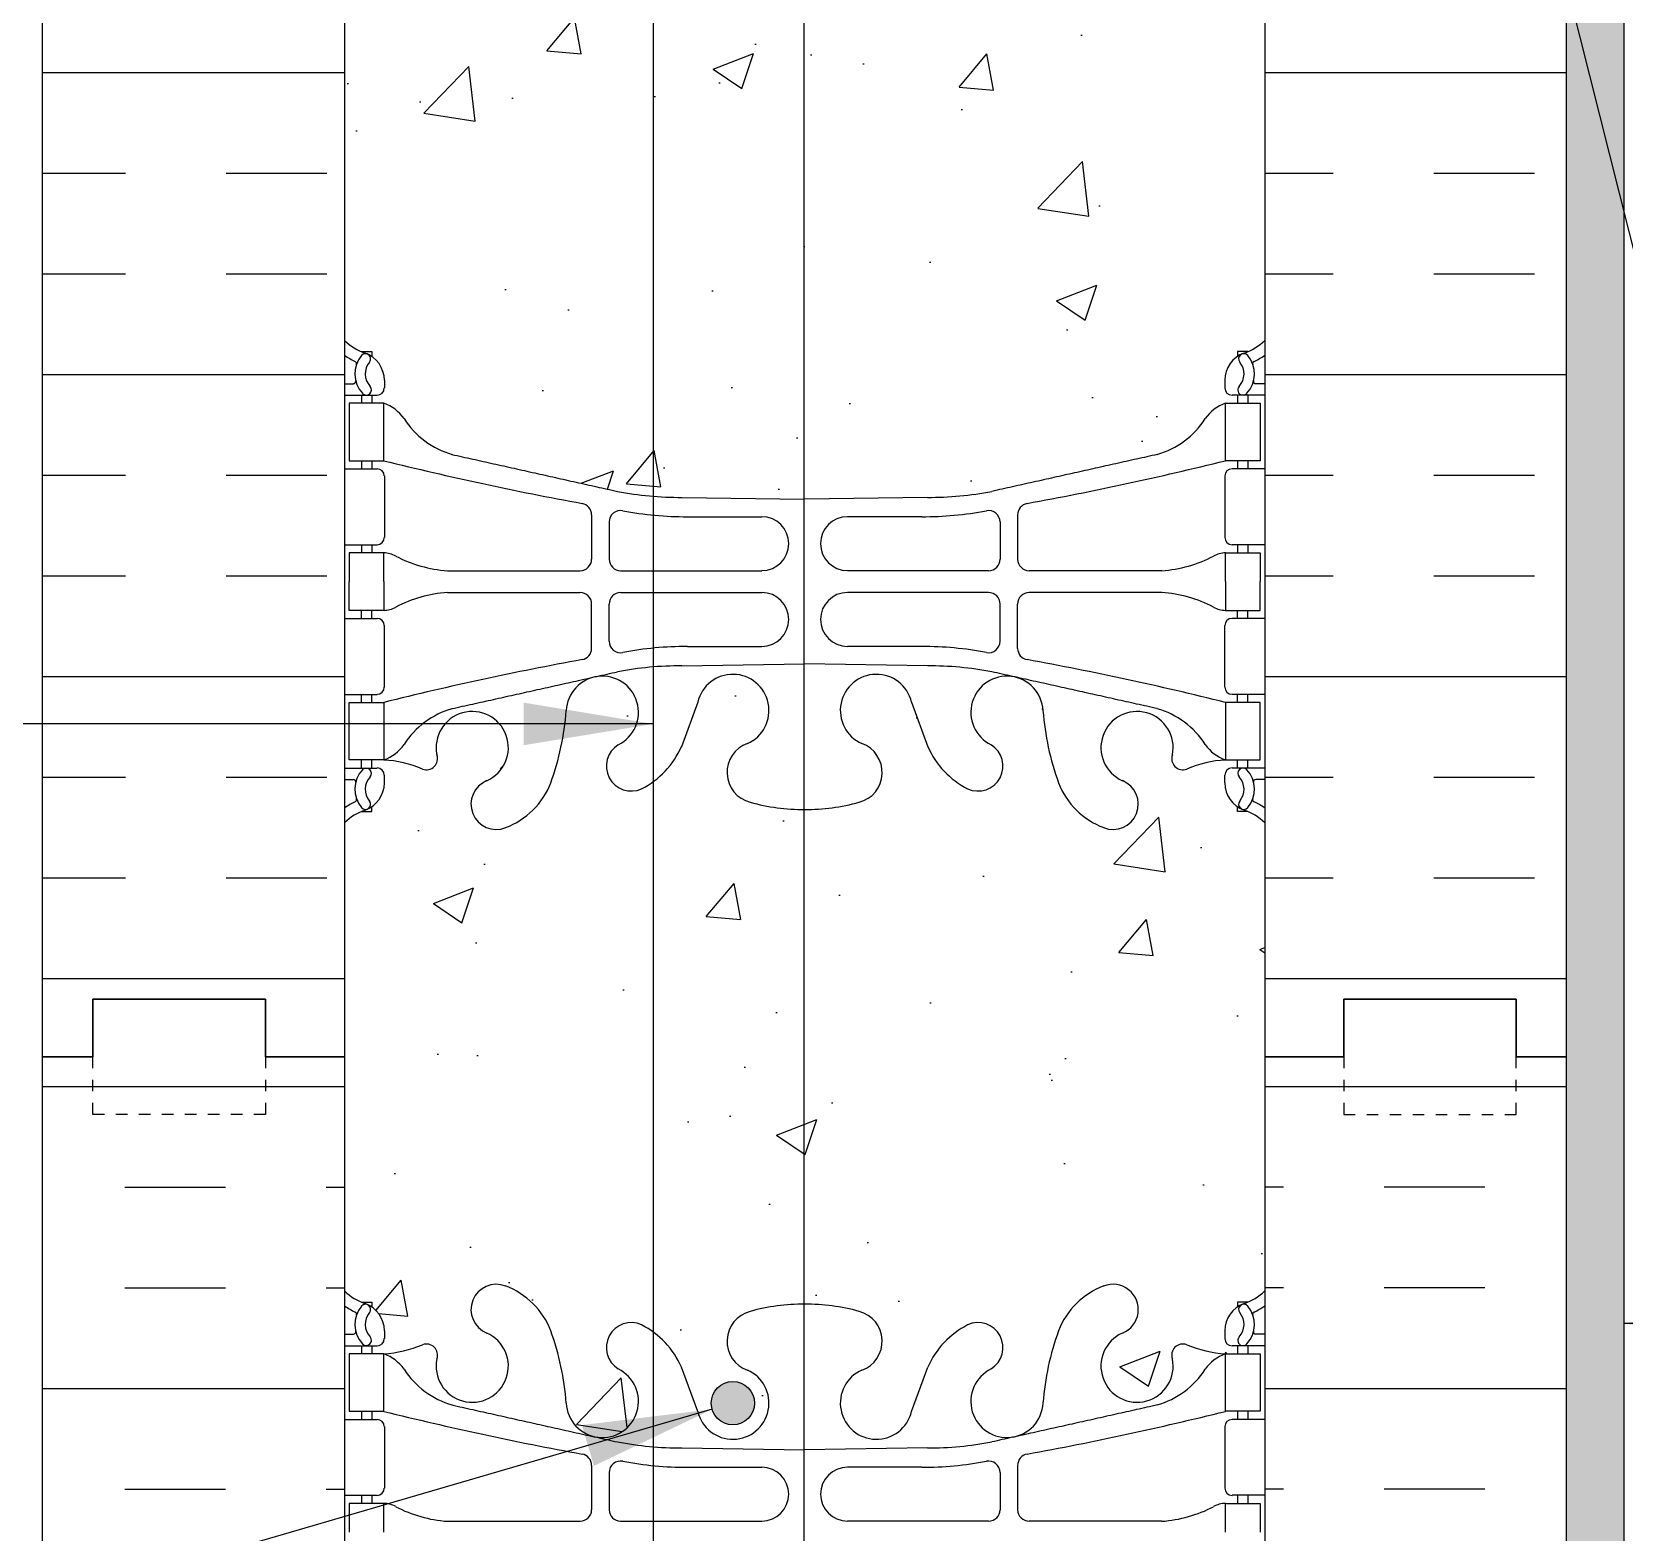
# Model space of a CAD drawing. Header units: inches. Extents: x 257.8 to 308.6, y 223.7 to 295.3.
# Drawn here: x 275.63 to 289.48, y 247.54 to 260.58 of the extents above; entities that cross this region are included whole.
import ezdxf

# ---------------------------------------------------------------- set-up
doc = ezdxf.new("R2010")
doc.units = ezdxf.units.IN
doc.header["$LTSCALE"] = 0.5
doc.header["$MEASUREMENT"] = 0
doc.linetypes.add('DASHED2', pattern=[0.375, 0.25, -0.125])
for name, color, linetype in [('HATCH', 12, 'Continuous'), ('line25', 2, 'Continuous'), ('LINE3', 3, 'Continuous'), ('LINE50', 5, 'Continuous'), ('LINE9', 9, 'Continuous'), ('TEXT', 4, 'Continuous'), ('Web_Edge', 9, 'Continuous')]:
    doc.layers.add(name, color=color, linetype=linetype)
doc.styles.add('DIM', font='romans.shx', dxfattribs={"width": 0.7})
doc.dimstyles.new('ext_12', dxfattribs={"dimscale": 12, "dimtxt": 0.09375, "dimasz": 0.09375, "dimexe": 0.09375, "dimexo": 0.0625, "dimgap": 0.0625, "dimtad": 1, "dimdec": 1, "dimzin": 3, "dimdsep": 46, "dimlunit": 4, "dimtxsty": 'DIM', "dimcen": 0.09, "dimdle": 0.09375, "dimclrt": 4, "dimadec": 0, "dimazin": 0, "dimtfac": 1, "dimtdec": 1, "dimtmove": 2, "dimatfit": 3, "dimfxl": 1, "dimfrac": 2, "dimtolj": 1, "dimtzin": 0, "dimarcsym": 0})

msp = doc.modelspace()

# ---------------------------------------------------------------- hatches: boundary and pattern name
at = {"layer": 'HATCH'}
h = msp.add_hatch(dxfattribs=at)
h.set_pattern_fill('AR-CONC', color=256, scale=0.5)
h.set_pattern_definition([(50, (0, 0), (3.5863, -0.31376), [0.375, -4.125]), (355, (0, 0), (-0.693757, 3.76096), [0.3, -3.3]), (100.4514, (0.299, -0.026), (2.892544, 3.4472), [0.3187, -3.50571]), (46.1842, (0, 1), (5.336207, -0.827596), [0.5625, -6.1875]), (96.6356, (0.4447, 0.931), (4.67331, 4.87059), [0.47805, -5.25857]), (351.1842, (0, 1), (4.67331, 4.87059), [0.45, -4.95]), (21, (0.5, 0.75), (2.984535, -2.013094), [0.375, -4.125]), (326, (0.5, 0.75), (1.216577, 3.62575), [0.3, -3.3]), (71.4514, (0.7487, 0.5822), (4.201112, 1.612656), [0.3187, -3.50571]), (37.5, (0, 0), (0.0607993, 1.6644693), [0, -3.26, 0, -3.35, 0, -3.3125]), (7.5, (0, 0), (1.315348, 1.9720586), [0, -1.91, 0, -3.185, 0, -1.2625]), (327.5, (-1.115, 0), (2.669112, -0.1127744), [0, -1.25, 0, -3.9, 0, -5.175]), (317.5, (-1.615, 0), (2.915931, 0.500525), [0, -1.625, 0, -2.59, 0, -3.675])])
h.paths.add_polyline_path([(282.352, 288.524, -0.068475), (282.826, 288.462, -0.734872), (282.849, 287.951, 1.612474), (283.281, 287.591), (283.423, 287.978, -0.173075), (283.769, 288.345, -0.994662), (283.951, 287.95, 1.629604), (284.423, 287.649, -0.069923), (284.559, 288.293, -0.21345), (284.952, 288.682, -1), (285.115, 288.274, 2.087231), (285.549, 288.049, -0.669601), (285.681, 288.169, 0.085348), (286.011, 288.094), (286.116, 288.094), (286.116, 288.164), (286.068, 288.164, -0.414214), (286.006, 288.226), (286.006, 288.294, -0.249069), (286.116, 288.501), (286.116, 288.542), (286.206, 288.542, 0.088416), (286.352, 288.64), (286.352, 289.267, 0.259173), (285.901, 289.048, 0.520567), (285.401, 289.048, 0.520567), (285.014, 289.048, 0.336749), (284.352, 289.153, 0.336749), (283.69, 289.048, 0.520567), (283.303, 289.048, 0.520567), (282.803, 289.048, 0.520567), (281.957, 289.048, 0.520567), (281.675, 289.048, 0.520567), (280.78, 289.048, 0.520567), (280.04, 289.048, 0.520567), (279.347, 289.048, 0.520567), (279.127, 289.048, 0.321585), (278.352, 289.073), (278.352, 288.64, 0.088416), (278.498, 288.542), (278.588, 288.542), (278.588, 288.501, -0.249069), (278.698, 288.294), (278.698, 288.226, -0.414214), (278.635, 288.164), (278.588, 288.164), (278.588, 288.094), (278.693, 288.094, 0.085348), (279.022, 288.169, -0.669601), (279.155, 288.049, 2.087231), (279.589, 288.274, -1), (279.752, 288.682, -0.21345), (280.144, 288.293, -0.069923), (280.281, 287.649, 1.629604), (280.752, 287.95, -0.994662), (280.935, 288.345, -0.173075), (281.28, 287.978), (281.423, 287.591, 1.612474), (281.855, 287.951, -0.734872), (281.878, 288.462, -0.068475)])
edge = h.paths.add_edge_path()
edge.add_arc((286.006, 284.086), 0.5, 46.2109, 66.4218)
edge.add_line((286.206, 284.545), (286.116, 284.545))
edge.add_line((286.116, 284.545), (286.116, 284.586))
edge.add_arc((286.256, 284.794), 0.25, 180, 235.9442, ccw=False)
edge.add_line((286.006, 284.794), (286.006, 284.861))
edge.add_arc((286.068, 284.861), 0.0625, 90, 180, ccw=False)
edge.add_line((286.068, 284.924), (286.116, 284.924))
edge.add_line((286.116, 284.924), (286.116, 284.994))
edge.add_line((286.116, 284.994), (286.011, 284.994))
edge.add_arc((286.133, 285.336), 0.364, 212.0424, 250.3387, ccw=False)
edge.add_arc((285.21, 284.725), 0.743, 34.228, 73.8107)
edge.add_spline(control_points=[(285.418, 285.439), (283.98, 285.759)], knot_values=[0, 0, 1, 1], degree=1, periodic=0)
edge.add_arc((283.424, 282.828), 2.984, 79.2546, 90.0995)
edge.add_line((283.419, 285.812), (282.352, 285.827))
edge.add_line((282.352, 285.827), (281.285, 285.812))
edge.add_arc((281.28, 282.828), 2.984, 89.9005, 100.7454)
edge.add_spline(control_points=[(280.724, 285.759), (279.286, 285.439)], knot_values=[0, 0, 1, 1], degree=1, periodic=0)
edge.add_arc((279.494, 284.725), 0.743, 106.1893, 145.772)
edge.add_arc((278.571, 285.336), 0.364, 289.6613, 327.9576, ccw=False)
edge.add_line((278.693, 284.994), (278.588, 284.994))
edge.add_line((278.588, 284.994), (278.588, 284.924))
edge.add_line((278.588, 284.924), (278.635, 284.924))
edge.add_arc((278.635, 284.861), 0.0625, 0, 90, ccw=False)
edge.add_line((278.698, 284.861), (278.698, 284.794))
edge.add_arc((278.448, 284.794), 0.25, 304.0558, 360, ccw=False)
edge.add_line((278.588, 284.586), (278.588, 284.545))
edge.add_line((278.588, 284.545), (278.498, 284.545))
edge.add_arc((278.698, 284.086), 0.5, 113.5782, 133.7891)
edge.add_line((278.352, 284.447), (278.352, 281.177))
edge.add_line((278.352, 281.177), (281.571, 281.177))
edge.add_line((281.571, 281.177), (282.571, 282.177))
edge.add_line((282.571, 282.177), (282.571, 280.177))
edge.add_line((282.571, 280.177), (283.571, 281.177))
edge.add_line((283.571, 281.177), (286.352, 281.177))
edge.add_line((286.352, 281.177), (286.352, 284.447))
edge = h.paths.add_edge_path()
edge.add_line((282.571, 279.677), (281.571, 278.677))
edge.add_line((281.571, 278.677), (278.352, 278.677))
edge.add_line((278.352, 278.677), (278.352, 275.901))
edge.add_arc((278.698, 276.262), 0.5, 226.2109, 246.4218)
edge.add_line((278.498, 275.804), (278.588, 275.804))
edge.add_line((278.588, 275.804), (278.588, 275.762))
edge.add_arc((278.448, 275.555), 0.25, 0, 55.9442, ccw=False)
edge.add_line((278.698, 275.555), (278.698, 275.488))
edge.add_arc((278.635, 275.488), 0.0625, -90, 0, ccw=False)
edge.add_line((278.635, 275.425), (278.588, 275.425))
edge.add_line((278.588, 275.425), (278.588, 275.355))
edge.add_line((278.588, 275.355), (278.693, 275.355))
edge.add_arc((278.571, 275.013), 0.364, 32.0424, 70.3387, ccw=False)
edge.add_arc((279.494, 275.624), 0.743, 214.228, 253.8107)
edge.add_spline(control_points=[(279.286, 274.91), (280.724, 274.589)], knot_values=[0, 0, 1, 1], degree=1, periodic=0)
edge.add_arc((281.28, 277.521), 2.984, 259.2546, 270.0995)
edge.add_line((281.285, 274.537), (282.352, 274.521))
edge.add_line((282.352, 274.521), (283.419, 274.537))
edge.add_arc((283.424, 277.521), 2.984, 269.9005, 280.7454)
edge.add_spline(control_points=[(283.98, 274.589), (285.418, 274.91)], knot_values=[0, 0, 1, 1], degree=1, periodic=0)
edge.add_arc((285.21, 275.624), 0.743, 286.1893, 325.772)
edge.add_arc((286.133, 275.013), 0.364, 109.6613, 147.9576, ccw=False)
edge.add_line((286.011, 275.355), (286.116, 275.355))
edge.add_line((286.116, 275.355), (286.116, 275.425))
edge.add_line((286.116, 275.425), (286.068, 275.425))
edge.add_arc((286.068, 275.488), 0.0625, 180, 270, ccw=False)
edge.add_line((286.006, 275.488), (286.006, 275.555))
edge.add_arc((286.256, 275.555), 0.25, 124.0558, 180, ccw=False)
edge.add_line((286.116, 275.762), (286.116, 275.804))
edge.add_line((286.116, 275.804), (286.206, 275.804))
edge.add_arc((286.006, 276.262), 0.5, 293.5782, 313.7891)
edge.add_line((286.352, 275.901), (286.352, 278.677))
edge.add_line((286.352, 278.677), (283.571, 278.677))
edge.add_line((283.571, 278.677), (282.571, 277.677))
edge.add_line((282.571, 277.677), (282.571, 279.677))
h.paths.add_polyline_path([(286.352, 271.709, 0.088416), (286.206, 271.806), (286.116, 271.806), (286.116, 271.848, -0.249069), (286.006, 272.055), (286.006, 272.123, -0.414214), (286.068, 272.185), (286.116, 272.185), (286.116, 272.255), (286.011, 272.255, 0.085348), (285.681, 272.18, -0.669601), (285.549, 272.3, 2.087231), (285.115, 272.075, -1), (284.952, 271.667, -0.21345), (284.559, 272.056, -0.069923), (284.423, 272.7, 1.629604), (283.951, 272.398, -0.994662), (283.769, 272.004, -0.173075), (283.423, 272.37), (283.281, 272.757, 1.612474), (282.849, 272.398, -0.734872), (282.826, 271.887, -0.068475), (282.352, 271.825, -0.068475), (281.878, 271.887, -0.734872), (281.855, 272.398, 1.612474), (281.423, 272.757), (281.28, 272.37, -0.173075), (280.935, 272.004, -0.994662), (280.752, 272.398, 1.629604), (280.281, 272.7, -0.069923), (280.144, 272.056, -0.21345), (279.752, 271.667, -1), (279.589, 272.075, 2.087231), (279.155, 272.3, -0.669601), (279.022, 272.18, 0.085348), (278.693, 272.255), (278.588, 272.255), (278.588, 272.185), (278.635, 272.185, -0.414214), (278.698, 272.123), (278.698, 272.055, -0.249069), (278.588, 271.848), (278.588, 271.806), (278.498, 271.806, 0.088416), (278.352, 271.709), (278.352, 269.675), (278.352, 267.64, 0.088416), (278.498, 267.543), (278.588, 267.543), (278.588, 267.501, -0.249069), (278.698, 267.294), (278.717, 267.627), (279.509, 267.627, -0.311562), (279.752, 267.683, -0.046736), (279.866, 267.627), (280.577, 267.627), (280.577, 267.675), (286.352, 267.675)])
h.paths.add_polyline_path([(280.577, 267.627), (279.866, 267.627), (278.717, 267.627), (278.717, 265.175), (280.577, 265.175)])
edge = h.paths.add_edge_path()
edge.add_line((281.823, 261.123), (282.102, 261.123))
edge.add_line((282.102, 261.123), (282.102, 264.824))
edge.add_line((282.102, 264.824), (281.285, 264.812))
edge.add_arc((281.28, 261.828), 2.984, 89.9005, 100.7454)
edge.add_spline(control_points=[(280.724, 264.76), (279.286, 264.439)], knot_values=[0, 0, 1, 1], degree=1, periodic=0)
edge.add_arc((279.494, 263.725), 0.743, 106.1893, 145.772)
edge.add_arc((278.571, 264.337), 0.364, 289.6613, 327.9576, ccw=False)
edge.add_line((278.693, 263.994), (278.588, 263.994))
edge.add_line((278.588, 263.994), (278.588, 263.924))
edge.add_line((278.588, 263.924), (278.635, 263.924))
edge.add_arc((278.635, 263.861), 0.0625, 0, 90, ccw=False)
edge.add_line((278.698, 263.861), (278.698, 263.794))
edge.add_arc((278.448, 263.794), 0.25, 304.0558, 360, ccw=False)
edge.add_line((278.588, 263.587), (278.588, 263.545))
edge.add_line((278.588, 263.545), (278.498, 263.545))
edge.add_arc((278.698, 263.087), 0.5, 113.5782, 133.7891)
edge.add_line((278.352, 263.448), (278.352, 257.901))
edge.add_arc((278.698, 258.262), 0.5, 226.2109, 246.4218)
edge.add_line((278.498, 257.804), (278.588, 257.804))
edge.add_line((278.588, 257.804), (278.588, 257.762))
edge.add_arc((278.448, 257.555), 0.25, 0, 55.9442, ccw=False)
edge.add_line((278.698, 257.555), (278.698, 257.488))
edge.add_arc((278.635, 257.488), 0.0625, -90, 0, ccw=False)
edge.add_line((278.635, 257.425), (278.588, 257.425))
edge.add_line((278.588, 257.425), (278.588, 257.355))
edge.add_line((278.588, 257.355), (278.693, 257.355))
edge.add_arc((278.571, 257.013), 0.364, 32.0424, 70.3387, ccw=False)
edge.add_arc((279.494, 257.624), 0.743, 214.228, 253.8107)
edge.add_spline(control_points=[(279.286, 256.91), (280.724, 256.589)], knot_values=[0, 0, 1, 1], degree=1, periodic=0)
edge.add_arc((281.28, 259.521), 2.984, 259.2546, 270.0995)
edge.add_line((281.285, 256.537), (282.352, 256.521))
edge.add_line((282.352, 256.521), (283.419, 256.537))
edge.add_arc((283.424, 259.521), 2.984, 269.9005, 280.7454)
edge.add_spline(control_points=[(283.98, 256.589), (285.418, 256.91)], knot_values=[0, 0, 1, 1], degree=1, periodic=0)
edge.add_arc((285.21, 257.624), 0.743, 286.1893, 325.772)
edge.add_arc((286.133, 257.013), 0.364, 109.6613, 147.9576, ccw=False)
edge.add_line((286.011, 257.355), (286.116, 257.355))
edge.add_line((286.116, 257.355), (286.116, 257.425))
edge.add_line((286.116, 257.425), (286.068, 257.425))
edge.add_arc((286.068, 257.488), 0.0625, 180, 270, ccw=False)
edge.add_line((286.006, 257.488), (286.006, 257.555))
edge.add_arc((286.256, 257.555), 0.25, 124.0558, 180, ccw=False)
edge.add_line((286.116, 257.762), (286.116, 257.804))
edge.add_line((286.116, 257.804), (286.206, 257.804))
edge.add_arc((286.006, 258.262), 0.5, 293.5782, 313.7891)
edge.add_line((286.352, 257.901), (286.352, 263.448))
edge.add_arc((286.006, 263.087), 0.5, 46.2109, 66.4218)
edge.add_line((286.206, 263.545), (286.116, 263.545))
edge.add_line((286.116, 263.545), (286.116, 263.587))
edge.add_arc((286.256, 263.794), 0.25, 180, 235.9442, ccw=False)
edge.add_line((286.006, 263.794), (286.006, 263.861))
edge.add_arc((286.068, 263.861), 0.0625, 90, 180, ccw=False)
edge.add_line((286.068, 263.924), (286.116, 263.924))
edge.add_line((286.116, 263.924), (286.116, 263.994))
edge.add_line((286.116, 263.994), (286.011, 263.994))
edge.add_arc((286.133, 264.337), 0.364, 212.0424, 250.3387, ccw=False)
edge.add_arc((285.21, 263.725), 0.743, 34.228, 73.8107)
edge.add_spline(control_points=[(285.418, 264.439), (283.98, 264.76)], knot_values=[0, 0, 1, 1], degree=1, periodic=0)
edge.add_arc((283.424, 261.828), 2.984, 79.2546, 90.0995)
edge.add_line((283.419, 264.812), (282.602, 264.824))
edge.add_line((282.602, 264.824), (282.602, 261.123))
edge.add_line((282.602, 261.123), (282.881, 261.123))
edge.add_line((282.881, 261.123), (282.881, 260.896))
edge.add_line((282.881, 260.896), (282.621, 260.896))
edge.add_line((282.621, 260.896), (282.352, 260.896))
edge.add_line((282.352, 260.896), (281.823, 260.896))
edge.add_line((281.823, 260.896), (281.823, 261.123))
h.paths.add_polyline_path([(286.352, 251.675), (286.352, 253.709, 0.088416), (286.206, 253.806), (286.116, 253.806), (286.116, 253.848, -0.249069), (286.006, 254.055), (286.006, 254.123, -0.414214), (286.068, 254.185), (286.116, 254.185), (286.116, 254.255), (286.011, 254.255, 0.085348), (285.681, 254.18, -0.669601), (285.549, 254.3, 2.087231), (285.115, 254.075, -1), (284.952, 253.667, -0.227838), (284.547, 254.091, -0.06598), (284.423, 254.7, 1.629604), (283.951, 254.398, -1.059167), (283.745, 254.017, -0.16372), (283.423, 254.37), (283.281, 254.757, 1.612474), (282.849, 254.398, -0.734872), (282.826, 253.887, -0.068475), (282.352, 253.825, -0.068475), (281.878, 253.887, -0.734872), (281.855, 254.398, 1.612474), (281.423, 254.757), (281.28, 254.37, -0.16372), (280.959, 254.017, -1.059167), (280.752, 254.398, 1.629604), (280.281, 254.7, -0.06598), (280.157, 254.091, -0.227838), (279.752, 253.667, -1), (279.589, 254.075, 2.087231), (279.155, 254.3, -0.669601), (279.022, 254.18, 0.085348), (278.693, 254.255), (278.588, 254.255), (278.588, 254.185), (278.635, 254.185, -0.414214), (278.698, 254.123), (278.698, 254.055, -0.249069), (278.588, 253.848), (278.588, 253.806), (278.498, 253.806, 0.088416), (278.352, 253.709), (278.352, 251.675), (278.352, 249.64, 0.088416), (278.498, 249.543), (278.588, 249.543), (278.588, 249.501, -0.249069), (278.698, 249.294), (278.698, 249.226, -0.414214), (278.635, 249.164), (278.588, 249.164), (278.588, 249.094), (278.693, 249.094, 0.085348), (279.022, 249.17, -0.669601), (279.155, 249.049, 2.087231), (279.589, 249.274, -1), (279.752, 249.683, -0.227838), (280.157, 249.258, -0.06598), (280.281, 248.65, 1.629604), (280.752, 248.951, -1.059167), (280.959, 249.333, -0.16372), (281.28, 248.979), (281.423, 248.592, 1.612474), (281.855, 248.951, -0.734872), (281.878, 249.462, -0.068475), (282.352, 249.525, -0.068475), (282.826, 249.462, -0.734872), (282.849, 248.951, 1.612474), (283.281, 248.592), (283.423, 248.979, -0.16372), (283.745, 249.333, -1.059167), (283.951, 248.951, 1.629604), (284.423, 248.65, -0.06598), (284.547, 249.258, -0.227838), (284.952, 249.683, -1), (285.115, 249.274, 2.087231), (285.549, 249.049, -0.669601), (285.681, 249.17, 0.085348), (286.011, 249.094), (286.116, 249.094), (286.116, 249.164), (286.068, 249.164, -0.414214), (286.006, 249.226), (286.006, 249.294, -0.249069), (286.116, 249.501), (286.116, 249.543), (286.206, 249.543, 0.088416), (286.352, 249.64)])
h = msp.add_hatch(dxfattribs=at)
h.set_pattern_fill('INSUL', color=256, scale=7, style=0)
h.set_pattern_definition([(0, (287.8207, 257.6042), (0, 2.625), []), (0, (287.8207, 258.4792), (0, 2.625), [0.875, -0.875]), (0, (287.8207, 259.3542), (0, 2.625), [0.875, -0.875])])
h.paths.add_polyline_path([(288.977, 265.925), (286.352, 265.925), (286.352, 251.675), (287.039, 251.675), (287.039, 252.175), (288.539, 252.175), (288.539, 251.675), (288.977, 251.675)])
h.paths.add_polyline_path([(288.977, 269.675), (288.539, 269.675), (288.539, 269.175), (287.039, 269.175), (287.039, 269.675), (286.352, 269.675), (286.352, 267.675), (288.977, 267.675)])
h.paths.add_polyline_path([(275.727, 251.675), (276.164, 251.675), (276.164, 252.175), (277.664, 252.175), (277.664, 251.675), (278.352, 251.675), (278.352, 269.675), (277.664, 269.675), (277.664, 270.175), (276.164, 270.175), (276.164, 269.675), (275.727, 269.675)])
h = msp.add_hatch(dxfattribs=at)
h.set_pattern_fill('AR-SAND', color=256, scale=0.25, style=0)
h.set_pattern_definition([(37.5, (113.9714, 3.2245), (-0.01574834, 0.48170594), [0, -0.38, 0, -0.425, 0, -0.40625]), (7.5, (113.9714, 3.2245), (0.4424442, 0.7055365), [0, -0.205, 0, -0.3425, 0, -0.13125]), (327.5, (113.6639, 3.2245), (0.77853547, 0.00141476), [0, -0.125, 0, -0.45, 0, -0.5875]), (317.5, (113.6639, 3.2245), (0.7515317, 0.2194189), [0, -0.0625, 0, -0.295, 0, -0.3375])])
h.paths.add_polyline_path([(289.477, 267.675), (288.977, 267.675), (288.977, 251.615), (288.977, 242.615), (289.477, 242.615)])
h = msp.add_hatch(dxfattribs=at)
h.set_pattern_fill('INSUL', color=256, scale=7, style=0)
h.set_pattern_definition([(0, (-2647.8097, -163.335), (0, 2.625), []), (0, (-2647.8097, -162.46), (0, 2.625), [0.875, -0.875]), (0, (-2647.8097, -161.585), (0, 2.625), [0.875, -0.875])])
h.paths.add_polyline_path([(275.727, 242.677), (278.352, 242.677), (278.352, 251.675), (277.664, 251.675), (277.664, 252.175), (276.164, 252.175), (276.164, 251.675), (275.727, 251.675)])
h = msp.add_hatch(dxfattribs=at)
h.set_pattern_fill('INSUL', color=256, scale=7, style=0)
h.set_pattern_definition([(180, (3212.5135, -163.335), (0, 2.625), []), (180, (3212.5135, -162.46), (0, 2.625), [0.875, -0.875]), (180, (3212.5135, -161.585), (0, 2.625), [0.875, -0.875])])
h.paths.add_polyline_path([(286.352, 242.677), (288.977, 242.677), (288.977, 251.675), (288.539, 251.675), (288.539, 252.175), (287.039, 252.175), (287.039, 251.675), (286.352, 251.675)])
at = {"layer": 'LINE3'}
h = msp.add_hatch(color=256, dxfattribs=at)
h.paths.add_polyline_path([(281.912, 248.699, 0.831395), (281.544, 248.699)])
h.paths.add_polyline_path([(281.916, 248.665, 0.045935), (281.912, 248.699), (281.544, 248.699, 0.045935), (281.541, 248.665, 1)])

# ---------------------------------------------------------------- linework, layer by layer
at = {"layer": 'line25'}
for p, q in [((278.352, 269.675), (278.352, 251.675)), ((286.352, 267.675), (286.352, 251.675)), ((278.352, 251.675), (278.352, 242.677)), ((286.352, 251.675), (286.352, 242.677))]:
    msp.add_line(p, q, dxfattribs=at)
at = {"layer": 'LINE3'}
for p, q in [((281.035, 264.915), (281.035, 242.677)), ((282.345, 260.896), (282.345, 243.676))]:
    msp.add_line(p, q, dxfattribs=at)
msp.add_circle((281.728, 248.665), 0.188, dxfattribs=at)
at = {"layer": 'LINE50'}
for p, q in [((275.727, 251.675), (275.727, 269.675)), ((288.977, 251.615), (288.977, 267.675)), ((275.727, 242.677), (275.727, 251.675)), ((288.977, 242.677), (288.977, 251.675))]:
    msp.add_line(p, q, dxfattribs=at)
at = {"layer": 'LINE50', "color": 9}
msp.add_line((289.477, 242.677), (289.477, 267.675), dxfattribs=at)
at = {"layer": 'LINE50'}
for points in [[(278.352, 251.675), (277.664, 251.675), (277.664, 252.175), (276.164, 252.175), (276.164, 251.675), (275.727, 251.675)], [(275.727, 251.675), (276.164, 251.675), (276.164, 252.175), (277.664, 252.175), (277.664, 251.675), (278.352, 251.675)], [(286.352, 251.675), (287.039, 251.675), (287.039, 252.175), (288.539, 252.175), (288.539, 251.675), (288.977, 251.675)], [(288.977, 251.675), (288.539, 251.675), (288.539, 252.175), (287.039, 252.175), (287.039, 251.675), (286.352, 251.675)]]:
    msp.add_lwpolyline(points, dxfattribs=at)
at = {"layer": 'LINE9', "linetype": 'DASHED2', "ltscale": 0.15}
for points in [[(277.664, 251.675), (277.664, 251.675), (277.664, 251.175), (276.164, 251.175), (276.164, 251.675), (276.164, 251.675)], [(277.664, 251.675), (277.664, 251.675), (277.664, 251.175), (276.164, 251.175), (276.164, 251.675), (276.164, 251.675)], [(287.039, 251.675), (287.039, 251.675), (287.039, 251.175), (288.539, 251.175), (288.539, 251.675), (288.539, 251.675)], [(287.039, 251.675), (287.039, 251.675), (287.039, 251.175), (288.539, 251.175), (288.539, 251.675), (288.539, 251.675)]]:
    msp.add_lwpolyline(points, dxfattribs=at)
at = {"layer": 'Web_Edge'}
for p, q in [((278.498, 257.804), (278.588, 257.804)), ((278.588, 257.804), (278.588, 257.762)), ((286.206, 257.804), (286.116, 257.804)), ((286.116, 257.804), (286.116, 257.762)), ((278.352, 257.525), (278.43, 257.525)), ((278.698, 257.555), (278.698, 257.488)), ((286.006, 257.555), (286.006, 257.488)), ((286.352, 257.525), (286.274, 257.525)), ((278.352, 257.425), (278.635, 257.425)), ((278.498, 257.425), (278.498, 257.355)), ((278.588, 257.425), (278.588, 257.355)), ((286.352, 257.425), (286.068, 257.425)), ((286.116, 257.425), (286.116, 257.355)), ((286.206, 257.425), (286.206, 257.355)), ((278.498, 256.855), (278.498, 256.785)), ((278.588, 256.855), (278.588, 256.785)), ((286.116, 256.855), (286.116, 256.785)), ((286.206, 256.855), (286.206, 256.785)), ((278.352, 256.785), (278.635, 256.785)), ((278.698, 256.723), (278.698, 256.188)), ((286.006, 256.723), (286.006, 256.188)), ((286.352, 256.785), (286.068, 256.785)), ((281.285, 256.537), (282.352, 256.521)), ((283.419, 256.537), (282.352, 256.521)), ((280.5, 256.385), (280.5, 256)), ((280.652, 256.323), (280.652, 256)), ((281.333, 256.369), (281.98, 256.369)), ((283.371, 256.369), (282.724, 256.369)), ((284.051, 256.323), (284.051, 256)), ((284.204, 256.385), (284.204, 256)), ((278.352, 256.125), (278.635, 256.125)), ((278.498, 256.125), (278.498, 256.055)), ((278.588, 256.125), (278.588, 256.055)), ((286.352, 256.125), (286.068, 256.125)), ((286.116, 256.125), (286.116, 256.055)), ((286.206, 256.125), (286.206, 256.055)), ((279.246, 255.9), (280.4, 255.9)), ((280.752, 255.9), (281.98, 255.9)), ((283.951, 255.9), (282.724, 255.9)), ((285.458, 255.9), (284.304, 255.9)), ((279.246, 255.711), (280.4, 255.71)), ((280.752, 255.71), (281.98, 255.71)), ((283.951, 255.71), (282.724, 255.71)), ((285.458, 255.711), (284.304, 255.71)), ((280.5, 255.225), (280.5, 255.61)), ((280.652, 255.287), (280.652, 255.61)), ((284.051, 255.287), (284.051, 255.61)), ((284.204, 255.225), (284.204, 255.61)), ((278.352, 255.485), (278.635, 255.485)), ((278.498, 255.485), (278.498, 255.555)), ((278.588, 255.485), (278.588, 255.555)), ((278.698, 254.888), (278.698, 255.423)), ((286.006, 254.888), (286.006, 255.423)), ((286.352, 255.485), (286.068, 255.485)), ((286.116, 255.485), (286.116, 255.555)), ((286.206, 255.485), (286.206, 255.555)), ((281.333, 255.241), (281.98, 255.241)), ((283.371, 255.241), (282.724, 255.241)), ((281.285, 255.073), (282.352, 255.089)), ((283.419, 255.073), (282.352, 255.089)), ((278.352, 254.825), (278.635, 254.825)), ((278.498, 254.755), (278.498, 254.825)), ((278.588, 254.755), (278.588, 254.825)), ((281.423, 254.757), (281.28, 254.37)), ((283.281, 254.757), (283.423, 254.37)), ((286.352, 254.825), (286.068, 254.825)), ((286.116, 254.755), (286.116, 254.825)), ((286.206, 254.755), (286.206, 254.825)), ((278.352, 254.185), (278.635, 254.185)), ((278.498, 254.185), (278.498, 254.255)), ((278.588, 254.185), (278.588, 254.255)), ((286.352, 254.185), (286.068, 254.185)), ((286.116, 254.185), (286.116, 254.255)), ((286.206, 254.185), (286.206, 254.255)), ((278.352, 254.085), (278.43, 254.085)), ((278.698, 254.055), (278.698, 254.123)), ((286.006, 254.055), (286.006, 254.123)), ((286.352, 254.085), (286.274, 254.085)), ((278.498, 253.806), (278.588, 253.806)), ((278.588, 253.806), (278.588, 253.848)), ((286.116, 253.806), (286.116, 253.848)), ((286.206, 253.806), (286.116, 253.806)), ((278.498, 249.543), (278.588, 249.543)), ((278.588, 249.543), (278.588, 249.501)), ((286.206, 249.543), (286.116, 249.543)), ((286.116, 249.543), (286.116, 249.501)), ((278.352, 249.264), (278.43, 249.264)), ((278.698, 249.294), (278.698, 249.226)), ((286.006, 249.294), (286.006, 249.226)), ((286.352, 249.264), (286.274, 249.264)), ((278.352, 249.164), (278.635, 249.164)), ((278.498, 249.164), (278.498, 249.094)), ((278.588, 249.164), (278.588, 249.094)), ((286.352, 249.164), (286.068, 249.164)), ((286.116, 249.164), (286.116, 249.094)), ((286.206, 249.164), (286.206, 249.094)), ((281.423, 248.592), (281.28, 248.979)), ((283.281, 248.592), (283.423, 248.979)), ((278.352, 248.524), (278.635, 248.524)), ((278.498, 248.594), (278.498, 248.524)), ((278.588, 248.594), (278.588, 248.524)), ((286.352, 248.524), (286.068, 248.524)), ((286.116, 248.594), (286.116, 248.524)), ((286.206, 248.594), (286.206, 248.524)), ((278.698, 248.461), (278.698, 247.926)), ((286.006, 248.461), (286.006, 247.926)), ((281.285, 248.276), (282.352, 248.26)), ((283.419, 248.276), (282.352, 248.26)), ((280.5, 248.124), (280.5, 247.739)), ((281.333, 248.108), (281.98, 248.108)), ((283.371, 248.108), (282.724, 248.108)), ((284.204, 248.124), (284.204, 247.739)), ((280.652, 248.062), (280.652, 247.739)), ((284.051, 248.062), (284.051, 247.739)), ((278.352, 247.864), (278.635, 247.864)), ((278.498, 247.864), (278.498, 247.794)), ((278.588, 247.864), (278.588, 247.794)), ((286.352, 247.864), (286.068, 247.864)), ((286.116, 247.864), (286.116, 247.794)), ((286.206, 247.864), (286.206, 247.794)), ((279.246, 247.639), (280.4, 247.639)), ((280.752, 247.639), (281.98, 247.639)), ((283.951, 247.639), (282.724, 247.639)), ((285.458, 247.639), (284.304, 247.639))]:
    msp.add_line(p, q, dxfattribs=at)
for points in [[(278.393, 256.855), (278.693, 256.855), (278.693, 257.355), (278.393, 257.355)], [(286.311, 256.855), (286.011, 256.855), (286.011, 257.355), (286.311, 257.355)], [(278.393, 254.755), (278.693, 254.755), (278.693, 254.255), (278.393, 254.255)], [(286.311, 254.755), (286.011, 254.755), (286.011, 254.255), (286.311, 254.255)], [(278.393, 248.594), (278.693, 248.594), (278.693, 249.094), (278.393, 249.094)], [(286.311, 248.594), (286.011, 248.594), (286.011, 249.094), (286.311, 249.094)]]:
    msp.add_lwpolyline(points, close=True, dxfattribs=at)
for points in [[(278.693, 255.805), (278.693, 256.055), (278.393, 256.055), (278.393, 255.805)], [(286.011, 255.805), (286.011, 256.055), (286.311, 256.055), (286.311, 255.805)], [(278.693, 255.805), (278.693, 255.555), (278.393, 255.555), (278.393, 255.805)], [(286.011, 255.805), (286.011, 255.555), (286.311, 255.555), (286.311, 255.805)], [(278.693, 247.544), (278.693, 247.794), (278.393, 247.794), (278.393, 247.544)], [(286.011, 247.544), (286.011, 247.794), (286.311, 247.794), (286.311, 247.544)]]:
    msp.add_lwpolyline(points, dxfattribs=at)
for centre, radius, start, end in [((278.698, 258.262), 0.5, 226.2109, 250.5288), ((278.698, 258.262), 0.6, 234.7832, 245.0748), ((278.534, 257.741), 0.045, 321.448, 139.1879), ((278.448, 257.555), 0.25, 0, 70.5288), ((286.256, 257.555), 0.25, 109.4712, 180), ((286.17, 257.741), 0.045, 40.8121, 218.552), ((286.006, 258.262), 0.5, 289.4712, 313.7891), ((286.006, 258.262), 0.6, 294.9252, 305.2168), ((278.692, 257.61), 0.25, 140.1145, 222.4609), ((278.436, 257.699), 0.021, 343.464, 63.9957), ((278.692, 257.61), 0.16, 140.0001, 222.4609), ((286.012, 257.61), 0.16, 317.5391, 39.9999), ((286.012, 257.61), 0.25, 317.5391, 39.8855), ((286.268, 257.699), 0.021, 116.0043, 196.536), ((278.43, 257.545), 0.0196, 269.4032, 15.4901), ((278.54, 257.471), 0.045, 222.4609, 42.4609), ((286.163, 257.471), 0.045, 137.5391, 317.5391), ((286.274, 257.545), 0.0196, 164.5099, 270.5968), ((278.635, 257.488), 0.0625, 270, 0), ((286.068, 257.488), 0.0625, 180, 270), ((278.571, 257.013), 0.364, 34.9775, 70.3387), ((279.494, 257.624), 0.743, 212.7919, 253.8107), ((285.21, 257.624), 0.743, 286.1893, 327.2081), ((286.133, 257.013), 0.364, 109.6613, 145.0225), ((285.502, 284.276), 28.253, 256.0552, 259.6343), ((279.202, 284.276), 28.253, 280.3657, 283.9448), ((278.635, 256.723), 0.0625, 0, 90), ((286.068, 256.723), 0.0625, 90, 180), ((281.28, 259.521), 2.984, 259.2546, 270.0995), ((283.424, 259.521), 2.984, 269.9005, 280.7454), ((280.4, 256.385), 0.1, 360, 79.6343), ((280.752, 256.323), 0.1, 79.2546, 180), ((281.327, 259.353), 2.984, 259.2546, 270.0995), ((283.376, 259.353), 2.984, 269.9005, 280.7454), ((283.951, 256.323), 0.1, 0, 100.7454), ((284.304, 256.385), 0.1, 100.3657, 180), ((281.98, 256.135), 0.234, 270, 90), ((282.724, 256.135), 0.234, 90, 270), ((278.635, 256.188), 0.0625, 270, 0), ((286.068, 256.188), 0.0625, 180, 270), ((278.689, 255.836), 0.219, 60.4937, 88.92), ((279.331, 257.056), 1.16, 242.5844, 265.8032), ((280.4, 256), 0.1, 270.0388, 360), ((280.752, 256), 0.1, 180, 270), ((283.951, 256), 0.1, 270, 0), ((284.304, 256), 0.1, 180, 269.9612), ((285.373, 257.056), 1.16, 274.1968, 297.4156), ((286.015, 255.836), 0.219, 91.08, 119.5063), ((279.331, 254.554), 1.16, 94.1968, 117.4156), ((280.4, 255.61), 0.1, 0, 89.9612), ((280.752, 255.61), 0.1, 90, 180), ((281.98, 255.476), 0.234, 270, 90), ((282.724, 255.476), 0.234, 90, 270), ((283.951, 255.61), 0.1, 0, 90), ((284.304, 255.61), 0.1, 90.0388, 180), ((285.373, 254.554), 1.16, 62.5844, 85.8032), ((278.689, 255.774), 0.219, 271.08, 299.5063), ((286.015, 255.774), 0.219, 240.4937, 268.92), ((278.635, 255.423), 0.0625, 0, 90), ((286.068, 255.423), 0.0625, 90, 180), ((280.752, 255.287), 0.1, 180, 280.7454), ((283.951, 255.287), 0.1, 259.2546, 0), ((280.4, 255.225), 0.1, 280.3657, 0), ((281.327, 252.257), 2.984, 89.9005, 100.7454), ((283.376, 252.257), 2.984, 79.2546, 90.0995), ((284.304, 255.225), 0.1, 180, 259.6343), ((285.502, 227.335), 28.253, 100.3657, 103.9448), ((281.28, 252.089), 2.984, 89.9005, 100.7454), ((283.424, 252.089), 2.984, 79.2546, 90.0995), ((279.202, 227.335), 28.253, 76.0552, 79.6343), ((278.635, 254.888), 0.0625, 270, 0), ((280.593, 254.669), 0.314, 296.0652, 177.2643), ((281.728, 254.685), 0.314, 293.8084, 166.5854), ((282.976, 254.685), 0.314, 13.4146, 246.1916), ((284.111, 254.669), 0.314, 2.7357, 243.9348), ((286.068, 254.888), 0.0625, 180, 270), ((279.494, 253.987), 0.743, 106.1893, 147.2081), ((279.462, 254.362), 0.314, 293.8084, 191.4114), ((277.922, 254.865), 2.365, 339.9985, 355.6105), ((286.782, 254.865), 2.365, 184.3895, 200.0015), ((285.242, 254.362), 0.314, 348.5886, 246.1916), ((285.21, 253.987), 0.743, 32.7919, 73.8107), ((278.571, 254.598), 0.364, 289.6613, 325.0225), ((280.845, 254.202), 0.217, 121.463, 294.4736), ((280.594, 254.672), 0.75, 297.0295, 336.3062), ((281.946, 254.146), 0.268, 109.9662, 255.2108), ((282.758, 254.146), 0.268, 284.7892, 70.0338), ((284.11, 254.672), 0.75, 203.6938, 242.9705), ((283.859, 254.202), 0.217, 245.5264, 58.537), ((286.133, 254.598), 0.364, 214.9775, 250.3387), ((278.54, 254.139), 0.045, 317.5391, 137.5391), ((278.635, 254.123), 0.0625, 360, 90), ((278.638, 253.259), 0.997, 66.8533, 86.8462), ((279.064, 254.267), 0.0968, 249.5669, 19.8449), ((285.64, 254.267), 0.0968, 160.1551, 290.4331), ((286.066, 253.259), 0.997, 93.1538, 113.1467), ((286.068, 254.123), 0.0625, 90, 180), ((286.163, 254.139), 0.045, 42.4609, 222.4609), ((278.43, 254.066), 0.0196, 344.5099, 90.5968), ((278.692, 254.001), 0.25, 137.5391, 219.8855), ((278.448, 254.055), 0.25, 289.4712, 360), ((278.692, 254.001), 0.16, 137.5391, 219.9999), ((279.671, 253.871), 0.22, 111.8037, 291.8037), ((279.513, 254.3), 0.677, 290.6803, 338.8761), ((285.191, 254.3), 0.677, 201.1239, 249.3197), ((285.033, 253.871), 0.22, 248.1963, 68.1963), ((286.256, 254.055), 0.25, 180, 250.5288), ((286.012, 254.001), 0.16, 320.0001, 42.4609), ((286.012, 254.001), 0.25, 320.1145, 42.4609), ((286.274, 254.066), 0.0196, 89.4032, 195.4901), ((278.436, 253.911), 0.021, 296.0043, 16.536), ((278.534, 253.87), 0.045, 220.8121, 38.552), ((286.17, 253.87), 0.045, 141.448, 319.1879), ((286.268, 253.911), 0.021, 163.464, 243.9957), ((278.698, 253.348), 0.6, 114.9252, 125.2168), ((278.698, 253.348), 0.5, 109.4712, 133.7891), ((282.34, 255.579), 1.754, 254.7082, 270.3771), ((282.363, 255.579), 1.754, 269.6229, 285.2918), ((286.006, 253.348), 0.5, 46.2109, 70.5288), ((286.006, 253.348), 0.6, 54.7832, 65.0748), ((278.698, 250.001), 0.5, 226.2109, 250.5288), ((279.671, 249.478), 0.22, 68.1963, 248.1963), ((279.513, 249.05), 0.677, 21.1239, 69.3197), ((285.191, 249.05), 0.677, 110.6803, 158.8761), ((285.033, 249.478), 0.22, 291.8037, 111.8037), ((286.006, 250.001), 0.5, 289.4712, 313.7891), ((278.698, 250.001), 0.6, 234.7832, 245.0748), ((278.692, 249.349), 0.25, 140.1145, 222.4609), ((278.534, 249.479), 0.045, 321.448, 139.1879), ((278.448, 249.294), 0.25, 0, 70.5288), ((282.34, 247.771), 1.754, 89.6229, 105.2918), ((282.363, 247.771), 1.754, 74.7082, 90.3771), ((286.256, 249.294), 0.25, 109.4712, 180), ((286.17, 249.479), 0.045, 40.8121, 218.552), ((286.012, 249.349), 0.25, 317.5391, 39.8855), ((286.006, 250.001), 0.6, 294.9252, 305.2168), ((278.436, 249.438), 0.021, 343.464, 63.9957), ((278.692, 249.349), 0.16, 140.0001, 222.4609), ((280.845, 249.148), 0.217, 65.5264, 238.537), ((280.594, 248.677), 0.75, 23.6938, 62.9705), ((281.946, 249.203), 0.268, 104.7892, 250.0338), ((282.758, 249.203), 0.268, 289.9662, 75.2108), ((284.11, 248.677), 0.75, 117.0295, 156.3062), ((283.859, 249.148), 0.217, 301.463, 114.4736), ((286.012, 249.349), 0.16, 317.5391, 39.9999), ((286.268, 249.438), 0.021, 116.0043, 196.536), ((278.43, 249.284), 0.0196, 269.4032, 15.4901), ((278.54, 249.21), 0.045, 222.4609, 42.4609), ((278.635, 249.226), 0.0625, 270, 0), ((279.462, 248.987), 0.314, 168.5886, 66.1916), ((277.922, 248.485), 2.365, 4.3895, 20.0015), ((286.782, 248.485), 2.365, 159.9985, 175.6105), ((285.242, 248.987), 0.314, 113.8084, 11.4114), ((286.068, 249.226), 0.0625, 180, 270), ((286.163, 249.21), 0.045, 137.5391, 317.5391), ((286.274, 249.284), 0.0196, 164.5099, 270.5968), ((278.638, 250.09), 0.997, 273.1538, 293.1467), ((278.571, 248.751), 0.364, 34.9775, 70.3387), ((279.064, 249.082), 0.0968, 340.1551, 110.4331), ((285.64, 249.082), 0.0968, 69.5669, 199.8449), ((286.066, 250.09), 0.997, 246.8533, 266.8462), ((286.133, 248.751), 0.364, 109.6613, 145.0225), ((279.494, 249.363), 0.743, 212.7919, 253.8107), ((280.593, 248.68), 0.314, 182.7357, 63.9348), ((281.728, 248.665), 0.314, 193.4146, 66.1916), ((282.976, 248.665), 0.314, 113.8084, 346.5854), ((284.111, 248.68), 0.314, 116.0652, 357.2643), ((285.21, 249.363), 0.743, 286.1893, 327.2081), ((278.635, 248.461), 0.0625, 0, 90), ((285.502, 276.014), 28.253, 256.0552, 259.6343), ((279.202, 276.014), 28.253, 280.3657, 283.9448), ((286.068, 248.461), 0.0625, 90, 180), ((280.4, 248.124), 0.1, 360, 79.6343), ((281.28, 251.26), 2.984, 259.2546, 270.0995), ((283.424, 251.26), 2.984, 269.9005, 280.7454), ((284.304, 248.124), 0.1, 100.3657, 180), ((280.752, 248.062), 0.1, 79.2546, 180), ((281.327, 251.092), 2.984, 259.2546, 270.0995), ((281.98, 247.874), 0.234, 270, 90), ((282.724, 247.874), 0.234, 90, 270), ((283.376, 251.092), 2.984, 269.9005, 280.7454), ((283.951, 248.062), 0.1, 0, 100.7454), ((278.635, 247.926), 0.0625, 270, 0), ((286.068, 247.926), 0.0625, 180, 270), ((278.689, 247.575), 0.219, 60.4937, 88.92), ((279.331, 248.795), 1.16, 242.5844, 265.8032), ((280.4, 247.739), 0.1, 270.0388, 360), ((280.752, 247.739), 0.1, 180, 270), ((283.951, 247.739), 0.1, 270, 0), ((284.304, 247.739), 0.1, 180, 269.9612), ((285.373, 248.795), 1.16, 274.1968, 297.4156), ((286.015, 247.575), 0.219, 91.08, 119.5063)]:
    msp.add_arc(centre, radius, start, end, dxfattribs=at)
for points in [[(279.286, 256.91), (280.724, 256.589)], [(285.418, 256.91), (283.98, 256.589)], [(279.286, 254.701), (280.724, 255.021)], [(285.418, 254.701), (283.98, 255.021)], [(279.286, 248.649), (280.724, 248.328)], [(285.418, 248.649), (283.98, 248.328)]]:
    msp.add_open_spline(points, degree=1, dxfattribs=at)

# ---------------------------------------------------------------- leaders
at = {"layer": 'TEXT'}
for points in [[(287.789, 265.708), (290.759, 253.915), (295.211, 253.915)], [(281.035, 254.568), (272.42, 254.568), (270.452, 254.568)], [(289.477, 249.359), (295.577, 249.359)], [(281.548, 248.612), (271.859, 245.787), (265.545, 245.787)]]:
    msp.add_leader(points, dimstyle='ext_12', override={"dimgap": 0.0625, "dimtad": 0}, dxfattribs=at)

doc.saveas('drawing.dxf')
